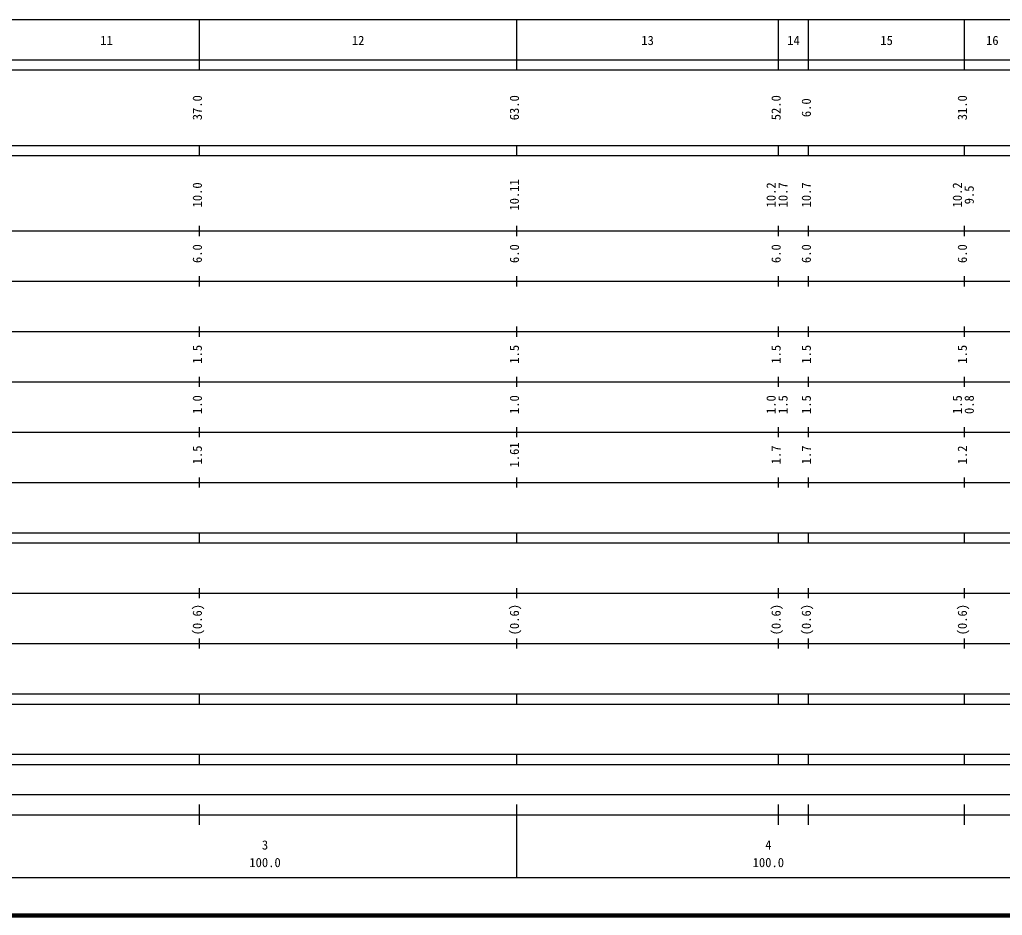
# Model space of a CAD drawing. Units: millimetres on the paper, enlarged 1000 times. Extents: x 40000 to 680000, y 20000 to 380000.
# Drawn here: x 269246 to 464493, y 20000 to 198000 of the extents above; entities that cross this region are included whole.
import ezdxf
from ezdxf.enums import TextEntityAlignment as Align

# ---------------------------------------------------------------- set-up
doc = ezdxf.new("R2010")
doc.units = ezdxf.units.MM
doc.header["$LTSCALE"] = 1000
doc.layers.add('M-TTL', color=2, linetype='Continuous', lineweight=140)
doc.layers.add('M-TTL-BAND', color=7, linetype='Continuous', lineweight=25)
doc.styles.add('ＭＳ ゴシック', font='')
doc.styles.get('ＭＳ ゴシック').set_extended_font_data('MS Gothic')

msp = doc.modelspace()

# ---------------------------------------------------------------- linework, layer by layer
at = {"layer": 'M-TTL'}
msp.add_line((40000, 20000), (680000, 20000), dxfattribs=at)
at = {"layer": 'M-TTL-BAND'}
for p, q in [((68000, 198000), (579000, 198000)), ((305000, 188000), (305000, 198000)), ((368000, 188000), (368000, 198000)), ((420000, 188000), (420000, 198000)), ((426000, 188000), (426000, 198000)), ((457000, 188000), (457000, 198000)), ((40000, 190000), (579000, 190000)), ((40000, 188000), (579000, 188000)), ((40000, 173000), (579000, 173000)), ((305000, 171000), (305000, 173000)), ((368000, 171000), (368000, 173000)), ((420000, 171000), (420000, 173000)), ((426000, 171000), (426000, 173000)), ((457000, 171000), (457000, 173000)), ((40000, 171000), (579000, 171000)), ((305000, 155000), (305000, 157000)), ((368000, 155000), (368000, 157000)), ((420000, 155000), (420000, 157000)), ((426000, 155000), (426000, 157000)), ((457000, 155000), (457000, 157000)), ((40000, 156000), (579000, 156000)), ((305000, 145000), (305000, 147000)), ((368000, 145000), (368000, 147000)), ((420000, 145000), (420000, 147000)), ((426000, 145000), (426000, 147000)), ((457000, 145000), (457000, 147000)), ((46000, 146000), (579000, 146000)), ((305000, 135000), (305000, 137000)), ((368000, 135000), (368000, 137000)), ((420000, 135000), (420000, 137000)), ((426000, 135000), (426000, 137000)), ((457000, 135000), (457000, 137000)), ((52000, 136000), (579000, 136000)), ((305000, 125000), (305000, 127000)), ((368000, 125000), (368000, 127000)), ((420000, 125000), (420000, 127000)), ((426000, 125000), (426000, 127000)), ((457000, 125000), (457000, 127000)), ((46000, 126000), (579000, 126000)), ((52000, 116000), (579000, 116000)), ((305000, 115000), (305000, 117000)), ((368000, 115000), (368000, 117000)), ((420000, 115000), (420000, 117000)), ((426000, 115000), (426000, 117000)), ((457000, 115000), (457000, 117000)), ((56750, 106000), (579000, 106000)), ((305000, 105000), (305000, 107000)), ((368000, 105000), (368000, 107000)), ((420000, 105000), (420000, 107000)), ((426000, 105000), (426000, 107000)), ((457000, 105000), (457000, 107000)), ((56750, 96000), (579000, 96000)), ((305000, 94000), (305000, 96000)), ((368000, 94000), (368000, 96000)), ((420000, 94000), (420000, 96000)), ((426000, 94000), (426000, 96000)), ((457000, 94000), (457000, 96000)), ((40000, 94000), (579000, 94000)), ((49000, 84000), (579000, 84000)), ((305000, 83000), (305000, 85000)), ((368000, 83000), (368000, 85000)), ((420000, 83000), (420000, 85000)), ((426000, 83000), (426000, 85000)), ((457000, 83000), (457000, 85000)), ((305000, 73000), (305000, 75000)), ((368000, 73000), (368000, 75000)), ((420000, 73000), (420000, 75000)), ((426000, 73000), (426000, 75000)), ((457000, 73000), (457000, 75000)), ((40000, 74000), (579000, 74000)), ((40000, 64000), (579000, 64000)), ((305000, 62000), (305000, 64000)), ((368000, 62000), (368000, 64000)), ((420000, 62000), (420000, 64000)), ((426000, 62000), (426000, 64000)), ((457000, 62000), (457000, 64000)), ((55250, 62000), (579000, 62000)), ((55250, 52000), (579000, 52000)), ((305000, 50000), (305000, 52000)), ((368000, 50000), (368000, 52000)), ((420000, 50000), (420000, 52000)), ((426000, 50000), (426000, 52000)), ((457000, 50000), (457000, 52000)), ((40000, 50000), (579000, 50000)), ((71000, 44000), (565000, 44000)), ((305000, 38000), (305000, 42000)), ((368000, 27500), (368000, 42000)), ((420000, 38000), (420000, 42000)), ((426000, 38000), (426000, 42000)), ((457000, 38000), (457000, 42000)), ((40000, 40000), (579000, 40000)), ((68000, 27500), (579000, 27500))]:
    msp.add_line(p, q, dxfattribs=at)

# ---------------------------------------------------------------- texts
at = {"layer": 'M-TTL-BAND', "style": 'ＭＳ ゴシック'}
for s, p in [('11', (286500, 192405)), ('12', (336500, 192405)), ('13', (394000, 192405)), ('14', (423000, 192405)), ('15', (441500, 192405)), ('16', (462500, 192405)), ('3', (318000, 32523)), ('4', (418000, 32523)), ('100.0', (318000, 29033)), ('100.0', (418000, 29033))]:
    msp.add_text(s, height=1833, dxfattribs=at).set_placement(p, align=Align.BOTTOM_CENTER)
for s, p in [('37.0', (306000, 180500)), ('63.0', (369000, 180500)), ('52.0', (421000, 180500)), ('6.0', (427000, 180500)), ('31.0', (458000, 180500)), ('10.11', (369000, 163174)), ('10.0', (306000, 163174)), ('10.2', (420000, 163174)), ('10.7', (422370, 163174)), ('10.7', (427000, 163174)), ('10.2', (457000, 163174)), ('9.5', (459370, 163174)), ('6.0', (306000, 151500)), ('6.0', (369000, 151500)), ('6.0', (421000, 151500)), ('6.0', (427000, 151500)), ('6.0', (458000, 151500)), ('1.5', (306000, 131500)), ('1.5', (369000, 131500)), ('1.5', (421000, 131500)), ('1.5', (427000, 131500)), ('1.5', (458000, 131500)), ('1.0', (306000, 121500)), ('1.0', (369000, 121500)), ('1.0', (420000, 121500)), ('1.5', (422370, 121500)), ('1.5', (427000, 121500)), ('1.5', (457000, 121500)), ('0.8', (459370, 121500)), ('1.61', (369000, 111500)), ('1.2', (458000, 111500)), ('1.5', (306000, 111500)), ('1.7', (421000, 111500)), ('1.7', (427000, 111500)), ('(0.6)', (306000, 78764)), ('(0.6)', (369000, 78764)), ('(0.6)', (421000, 78764)), ('(0.6)', (427000, 78764)), ('(0.6)', (458000, 78764))]:
    msp.add_text(s, height=1833, rotation=90, dxfattribs=at).set_placement(p, align=Align.BOTTOM_CENTER)

doc.saveas('drawing.dxf')
